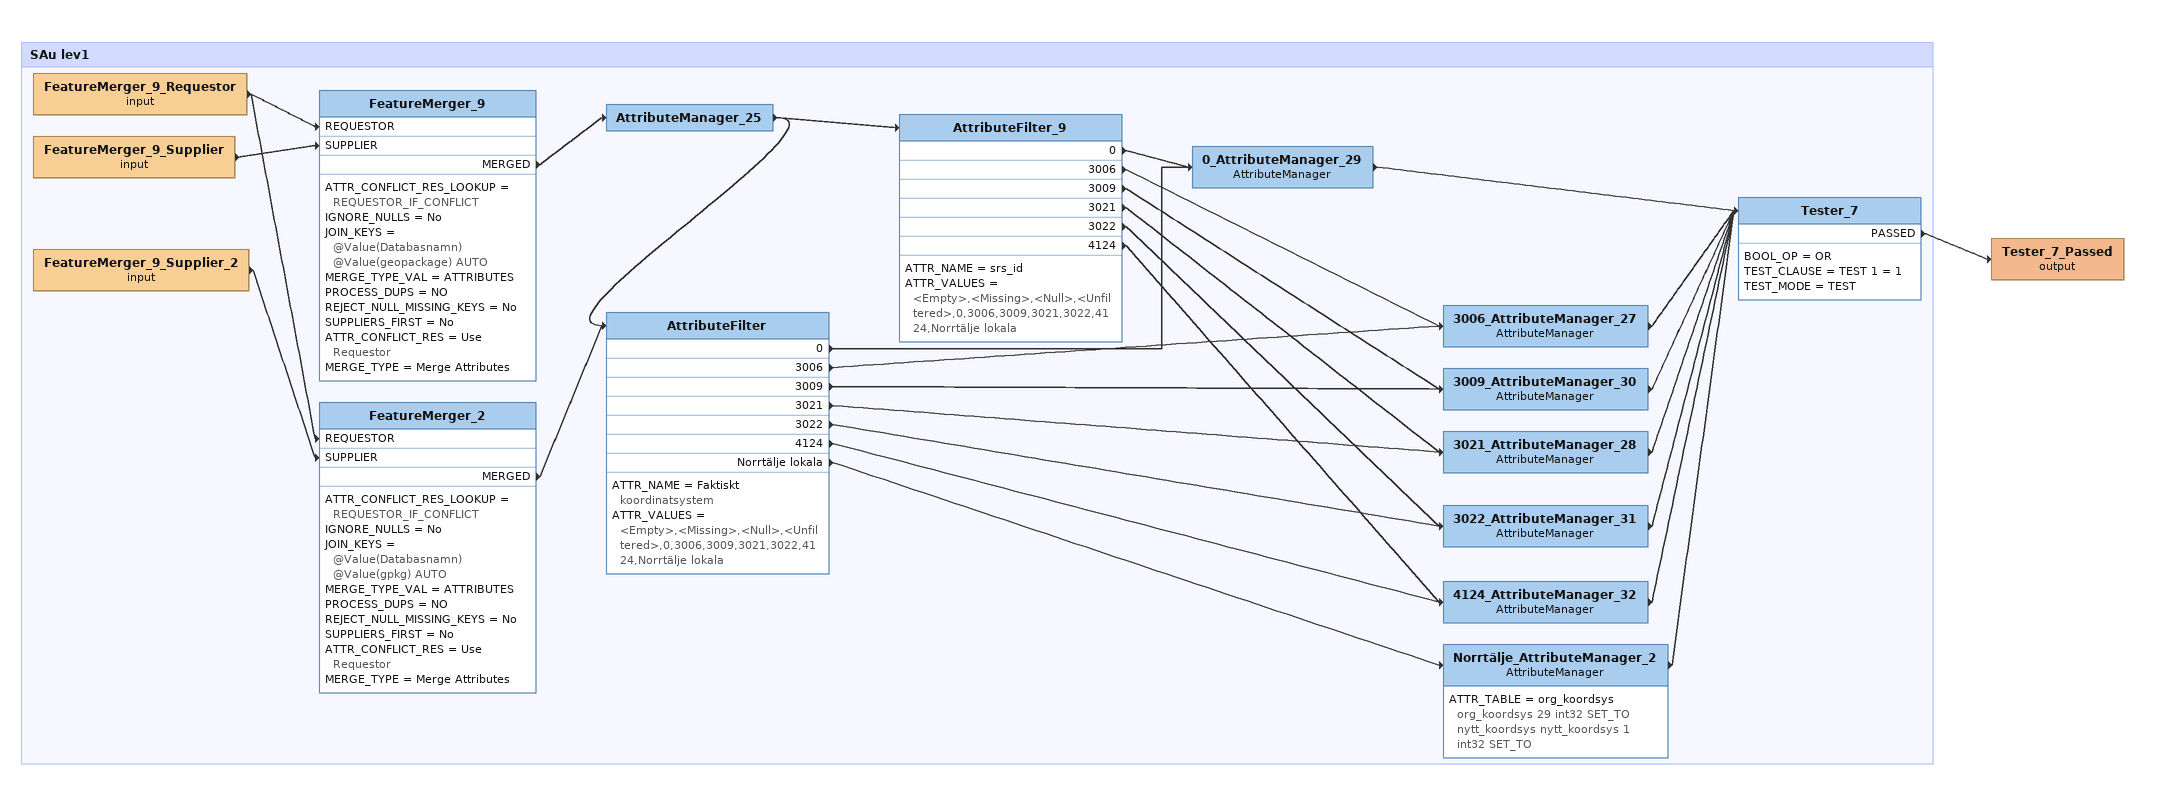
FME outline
Tester_7_Passed (output)

Bookmark: SAu lev1
FeatureMerger_9_Requestor (input)
    -> FeatureMerger_9 [REQUESTOR]
    -> FeatureMerger_2 [REQUESTOR]
FeatureMerger_9_Supplier (input)
    -> FeatureMerger_9 [SUPPLIER]
FeatureMerger_9
    ATTR_CONFLICT_RES_LOOKUP = REQUESTOR_IF_CONFLICT
    IGNORE_NULLS = No
    JOIN_KEYS = @Value(Databasnamn) @Value(geopackage) AUTO
    MERGE_TYPE_VAL = ATTRIBUTES
    PROCESS_DUPS = NO
    REJECT_NULL_MISSING_KEYS = No
    SUPPLIERS_FIRST = No
    ATTR_CONFLICT_RES = Use Requestor
    MERGE_TYPE = Merge Attributes
    MERGED -> AttributeManager_25
AttributeManager_25
    -> AttributeFilter_9
    -> AttributeFilter
AttributeFilter_9
    ATTR_NAME = srs_id
    ATTR_VALUES = <Empty>,<Missing>,<Null>,<Unfiltered>,0,3006,3009,3021,3022,4124,Norrtälje lokala
    0 -> 0_AttributeManager_29
    3006 -> 3006_AttributeManager_27
    3009 -> 3009_AttributeManager_30
    3021 -> 3021_AttributeManager_28
    3022 -> 3022_AttributeManager_31
    4124 -> 4124_AttributeManager_32
FeatureMerger_9_Supplier_2 (input)
    -> FeatureMerger_2 [SUPPLIER]
FeatureMerger_2
    ATTR_CONFLICT_RES_LOOKUP = REQUESTOR_IF_CONFLICT
    IGNORE_NULLS = No
    JOIN_KEYS = @Value(Databasnamn) @Value(gpkg) AUTO
    MERGE_TYPE_VAL = ATTRIBUTES
    PROCESS_DUPS = NO
    REJECT_NULL_MISSING_KEYS = No
    SUPPLIERS_FIRST = No
    ATTR_CONFLICT_RES = Use Requestor
    MERGE_TYPE = Merge Attributes
    MERGED -> AttributeFilter
AttributeFilter
    ATTR_NAME = Faktiskt koordinatsystem
    ATTR_VALUES = <Empty>,<Missing>,<Null>,<Unfiltered>,0,3006,3009,3021,3022,4124,Norrtälje lokala
    0 -> 0_AttributeManager_29
    3006 -> 3006_AttributeManager_27
    3009 -> 3009_AttributeManager_30
    3021 -> 3021_AttributeManager_28
    3022 -> 3022_AttributeManager_31
    4124 -> 4124_AttributeManager_32
    Norrtälje lokala -> Norrtälje_AttributeManager_2
0_AttributeManager_29: AttributeManager
    -> Tester_7
3006_AttributeManager_27: AttributeManager
    -> Tester_7
3009_AttributeManager_30: AttributeManager
    -> Tester_7
3021_AttributeManager_28: AttributeManager
    -> Tester_7
3022_AttributeManager_31: AttributeManager
    -> Tester_7
4124_AttributeManager_32: AttributeManager
    -> Tester_7
Norrtälje_AttributeManager_2: AttributeManager
    ATTR_TABLE = org_koordsys org_koordsys 29 int32 SET_TO nytt_koordsys nytt_koordsys 1 int32 SET_TO
    -> Tester_7
Tester_7
    BOOL_OP = OR
    TEST_CLAUSE = TEST 1 = 1
    TEST_MODE = TEST
    PASSED -> Tester_7_Passed (output)
